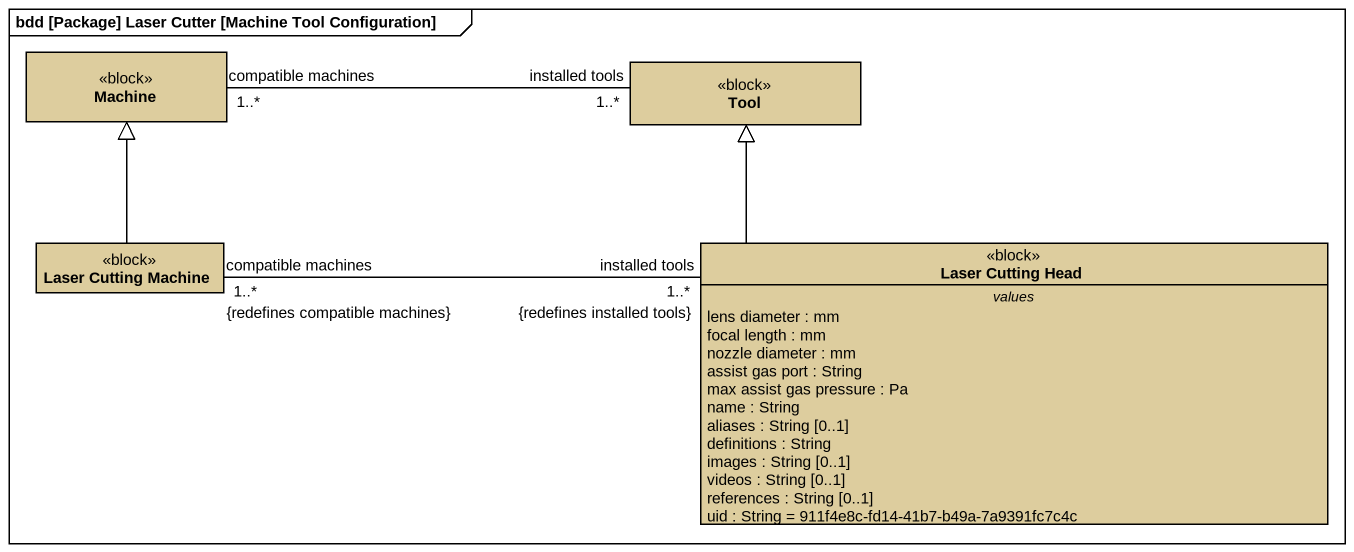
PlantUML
@startuml
mainframe bdd [Package] Laser Cutter [Machine Tool Configuration]
hide circle
hide empty members
class Machine <<block>> #DDCD9E
class Tool <<block>> #DDCD9E
class "Laser Cutting Machine" as Laser_Cutting_Machine <<block>> #DDCD9E
class "Laser Cutting Head" as Laser_Cutting_Head <<block>> #DDCD9E {
  -- values --
  lens diameter : mm
  focal length : mm
  nozzle diameter : mm
  assist gas port : String
  max assist gas pressure : Pa
  name : String
  aliases : String [0..1]
  definitions : String
  images : String [0..1]
  videos : String [0..1]
  references : String [0..1]
  uid : String = 911f4e8c-fd14-41b7-b49a-7a9391fc7c4c
}
Machine "compatible machines\n1..*" -right- "installed tools\n1..*" Tool
Laser_Cutting_Machine -up-|> Machine
Laser_Cutting_Machine "compatible machines\n1..*\n{redefines compatible machines}" -right- "installed tools\n1..*\n{redefines installed tools}" Laser_Cutting_Head
Laser_Cutting_Head -up-|> Tool
@enduml
